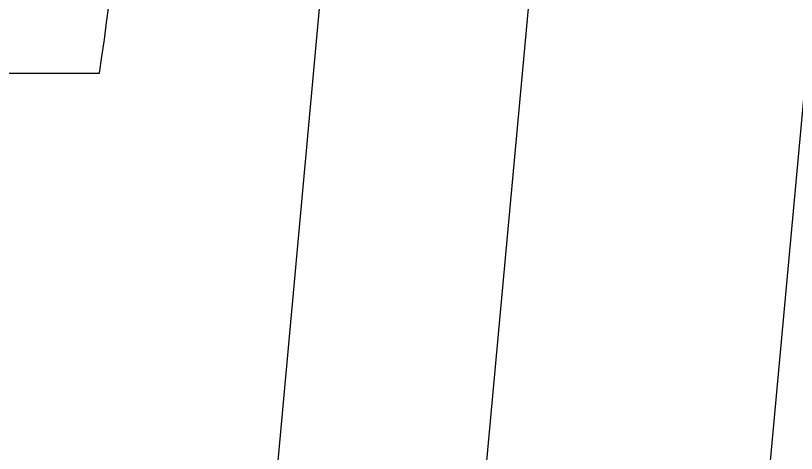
# Model space of a CAD drawing. Extents: x -30 to 1202, y 231 to 898.
# Drawn here: x 430.19 to 437.38, y 398 to 402.03 of the extents above; entities that cross this region are included whole.
import ezdxf

# ---------------------------------------------------------------- set-up
doc = ezdxf.new("R2010")
doc.units = 0
doc.header["$LTSCALE"] = 0.04
doc.layers.add('PISO', color=1, linetype='CONTINUOUS')
doc.layers.add('PISOS', color=1, linetype='CONTINUOUS')

msp = doc.modelspace()

# ---------------------------------------------------------------- linework, layer by layer
at = {"layer": 'PISO'}
msp.add_line((429.5133, 401.5025), (430.9659, 401.5025), dxfattribs=at)
msp.add_arc((384.8484, 408.1673), 46.5967, 351.77672, 357.95254, dxfattribs=at)
at = {"layer": 'PISOS'}
for p, q in [((435.3133, 427.3817), (429.7206, 366.5424)), ((437.2211, 427.2063), (431.2917, 362.7041)), ((439.8102, 426.9683), (433.8725, 362.3766))]:
    msp.add_line(p, q, dxfattribs=at)

doc.saveas('drawing.dxf')
